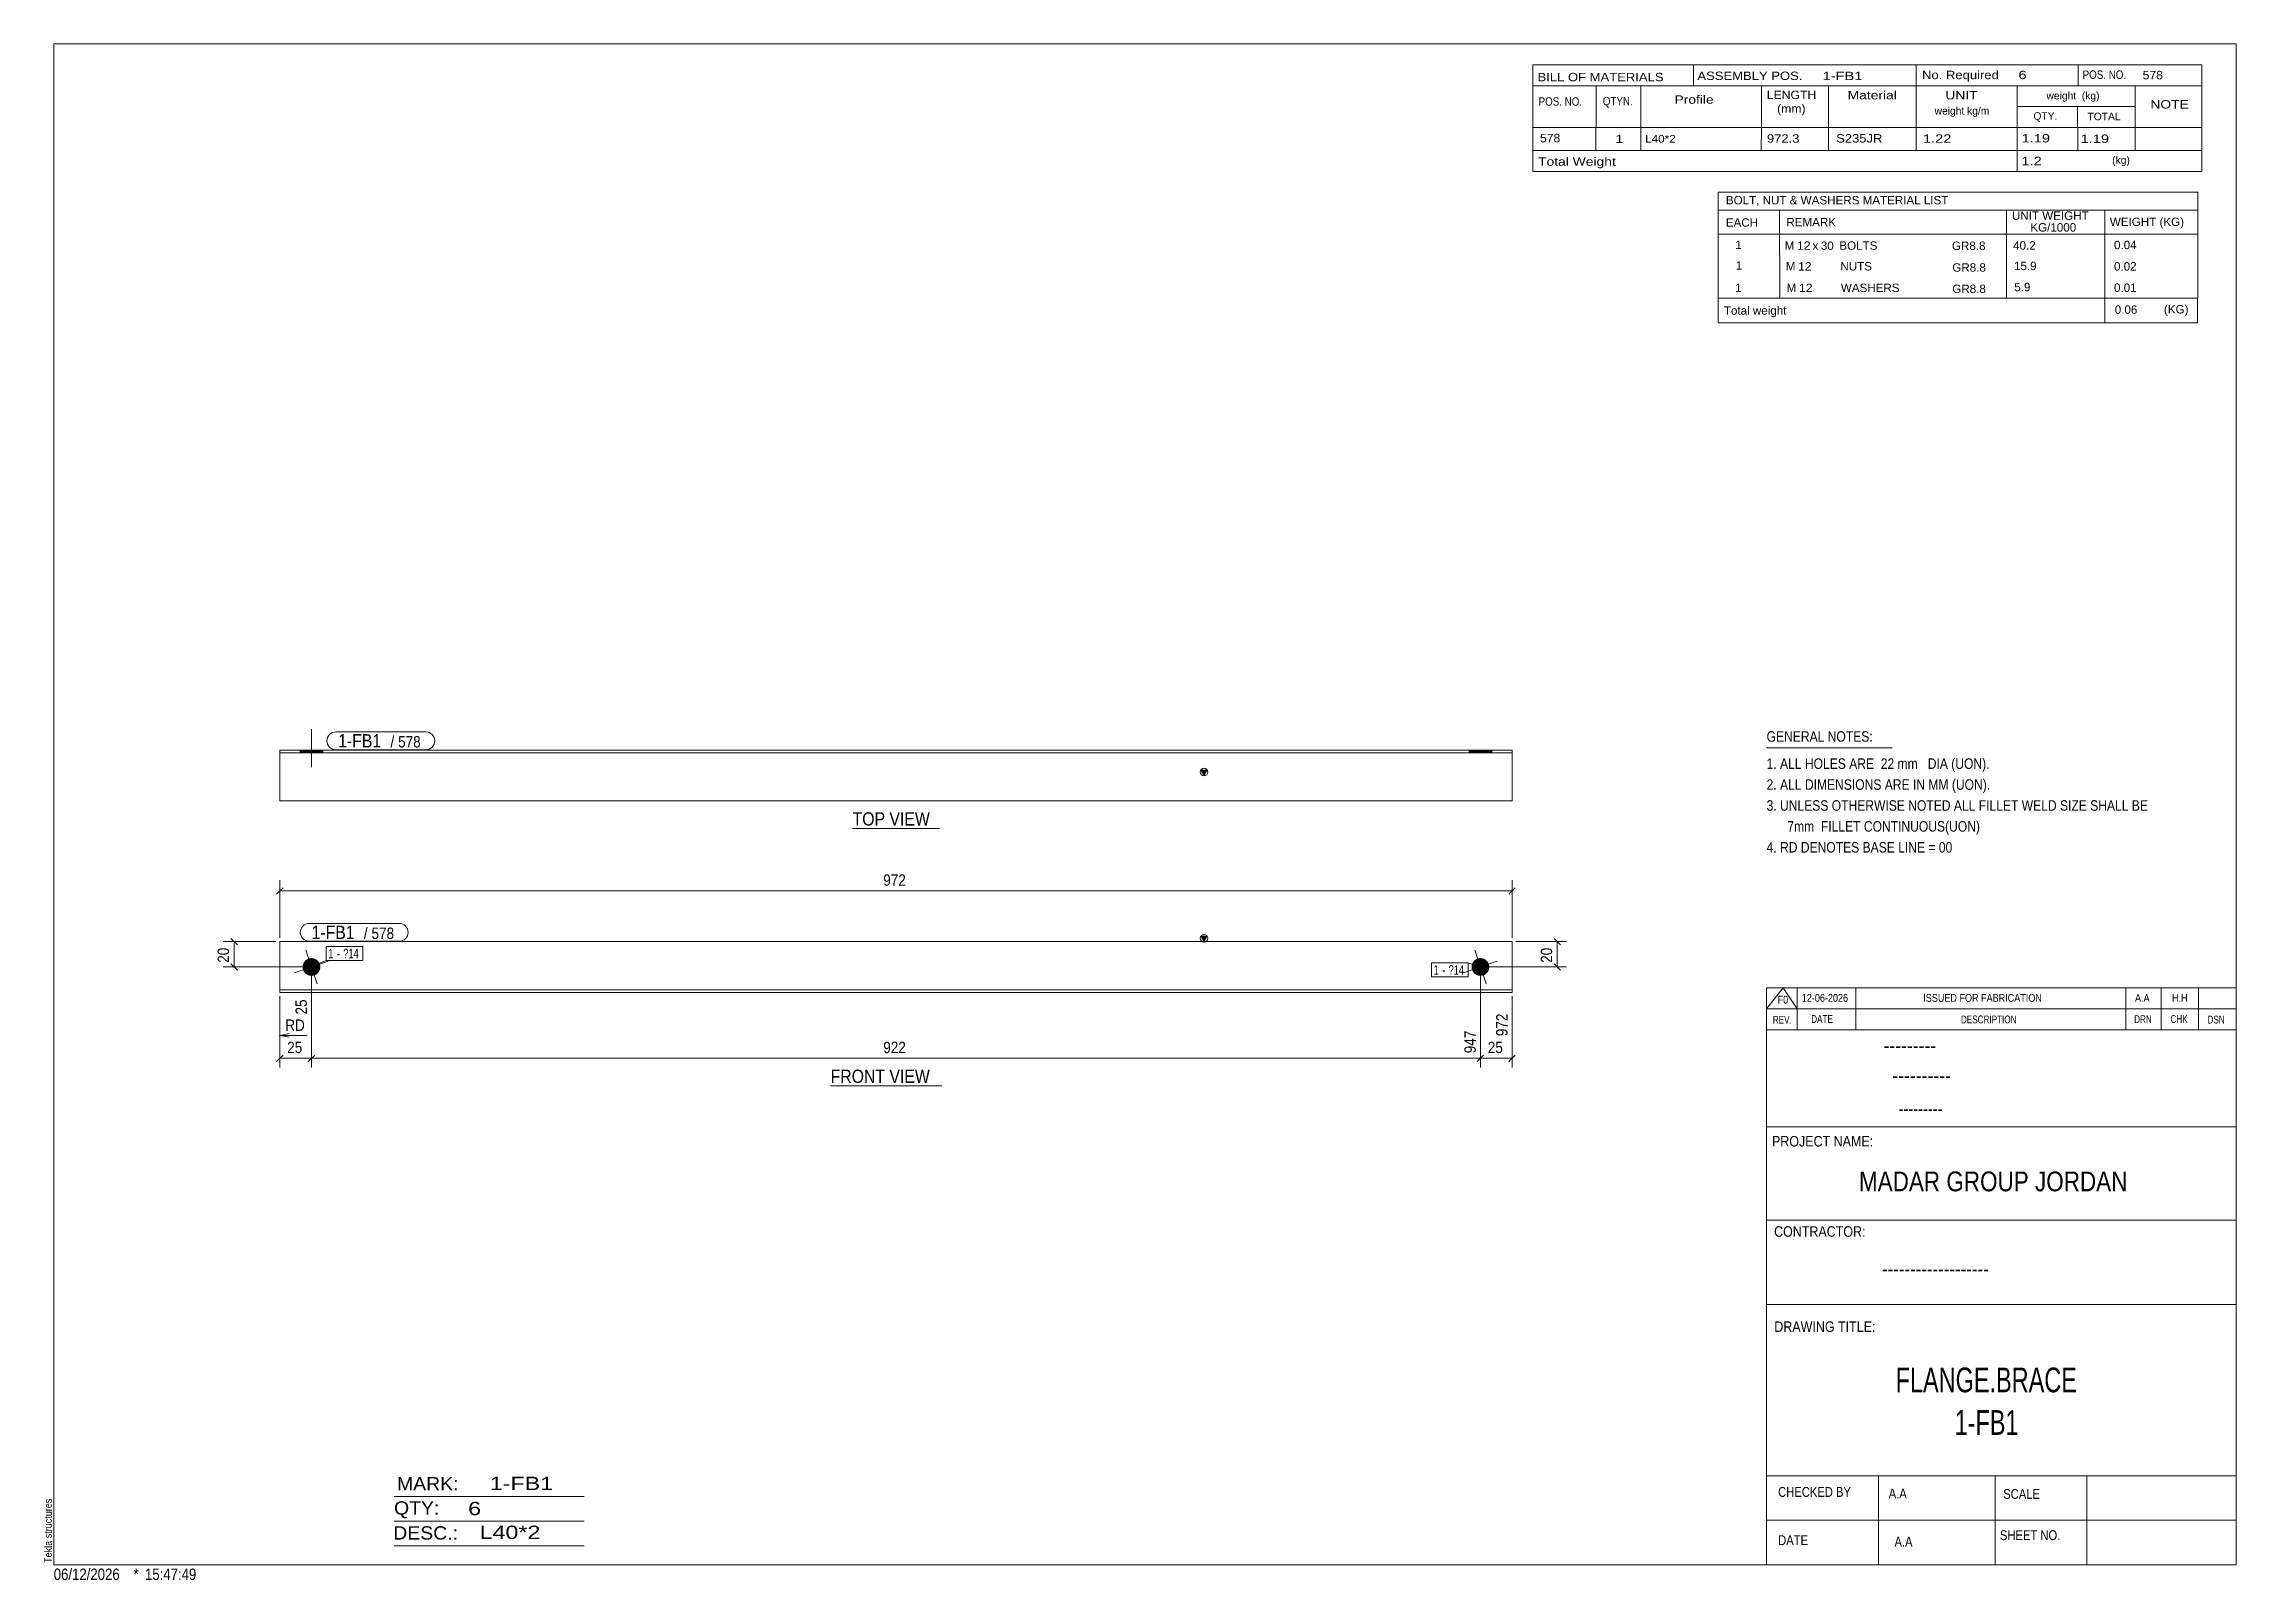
# Model space of a CAD drawing. Header units: millimetres. Extents: x 2 to 579, y 1 to 405.
import ezdxf

# ---------------------------------------------------------------- set-up
doc = ezdxf.new("R2010")
doc.units = ezdxf.units.MM
doc.linetypes.add('XKITLINE00', pattern=[0])
for name, color, linetype, lineweight in [('Bolt', 3, 'Continuous', 0), ('BoltMark', 7, 'Continuous', 0), ('Dimensions', 7, 'Continuous', 0), ('DrawingSheet', 5, 'Continuous', 0), ('OtherObjectType', 7, 'Continuous', 0), ('Part', 2, 'Continuous', 0), ('PartMark', 7, 'Continuous', 0)]:
    doc.layers.add(name, color=color, linetype=linetype, lineweight=lineweight)
doc.styles.add('@ARIAL_UNICODE_MS_BOLD', font='ARIAL.TTF')
doc.styles.add('ARIAL', font='ARIAL.TTF')
doc.styles.add('ARIAL_NARROW', font='ARIALN.TTF')
doc.styles.add('COMIC_SANS_MS_BOLD', font='COMICBD.TTF')
doc.styles.add('SWIS721_EX_BT', font='ARIAL.TTF')
doc.styles.add('SWISSE', font='ARIAL.TTF')

# ---------------------------------------------------------------- blocks, each defined once
blk = doc.blocks.new('*A1')
at = {"layer": 'Bolt'}
blk.add_hatch(color=3, dxfattribs=at).paths.add_polyline_path([(72.09, 164.44), (72.14, 164.46), (72.2, 164.48), (72.25, 164.49), (72.31, 164.5), (72.37, 164.51), (72.42, 164.52), (72.48, 164.53), (72.54, 164.54), (72.59, 164.54), (72.65, 164.55), (72.71, 164.55), (72.77, 164.55), (72.82, 164.55), (72.88, 164.55), (72.94, 164.54), (72.99, 164.54), (73.05, 164.53), (73.11, 164.53), (73.16, 164.52), (73.22, 164.51), (73.28, 164.5), (73.33, 164.48), (73.39, 164.47), (73.44, 164.45), (73.5, 164.44), (73.55, 164.42), (73.61, 164.4), (73.66, 164.38), (73.71, 164.36), (73.77, 164.33), (73.82, 164.31), (73.87, 164.28), (73.92, 164.26), (73.97, 164.23), (74.02, 164.2), (74.07, 164.17), (74.11, 164.13), (74.16, 164.1), (74.2, 164.07), (74.25, 164.03), (74.29, 163.99), (74.34, 163.96), (74.38, 163.92), (74.42, 163.88), (74.46, 163.84), (74.5, 163.8), (74.54, 163.75), (74.58, 163.71), (74.61, 163.67), (74.65, 163.62), (74.68, 163.57), (74.71, 163.53), (74.75, 163.48), (74.78, 163.43), (74.8, 163.38), (74.83, 163.33), (74.86, 163.28), (74.89, 163.23), (74.91, 163.18), (74.93, 163.13), (74.95, 163.07), (74.97, 163.02), (74.99, 162.97), (75.01, 162.91), (75.03, 162.86), (75.04, 162.8), (75.06, 162.75), (75.07, 162.69), (75.08, 162.63), (75.09, 162.58), (75.1, 162.52), (75.1, 162.46), (75.11, 162.41), (75.11, 162.35), (75.12, 162.29), (75.12, 162.23), (75.12, 162.18), (75.11, 162.12), (75.11, 162.06), (75.11, 162.01), (75.1, 161.95), (75.09, 161.89), (75.09, 161.84), (75.08, 161.78), (75.06, 161.72), (75.05, 161.67), (75.04, 161.61), (75.02, 161.56), (75, 161.5), (74.99, 161.45), (74.97, 161.39), (74.95, 161.34), (74.92, 161.29), (74.9, 161.23), (74.88, 161.18), (74.85, 161.13), (74.82, 161.08), (74.79, 161.03), (74.76, 160.98), (74.73, 160.93), (74.7, 160.89), (74.67, 160.84), (74.63, 160.8), (74.6, 160.75), (74.56, 160.71), (74.52, 160.66), (74.49, 160.62), (74.45, 160.58), (74.4, 160.54), (74.36, 160.5), (74.32, 160.46), (74.28, 160.42), (74.23, 160.39), (74.19, 160.35), (74.14, 160.32), (74.09, 160.29), (74.05, 160.25), (74, 160.22), (73.95, 160.2), (73.9, 160.17), (73.85, 160.14), (73.8, 160.11), (73.74, 160.09), (73.69, 160.07), (73.64, 160.05), (73.59, 160.03), (73.53, 160.01), (73.48, 159.99), (73.42, 159.97), (73.37, 159.96), (73.31, 159.94), (73.26, 159.93), (73.2, 159.92), (73.14, 159.91), (73.09, 159.9), (73.03, 159.9), (72.97, 159.89), (72.92, 159.89), (72.86, 159.88), (72.8, 159.88), (72.74, 159.88), (72.69, 159.89), (72.63, 159.89), (72.57, 159.89), (72.52, 159.9), (72.46, 159.91), (72.4, 159.91), (72.35, 159.92), (72.29, 159.94), (72.23, 159.95), (72.18, 159.96), (72.12, 159.98), (72.07, 160), (72.01, 160.01), (71.96, 160.03), (71.91, 160.05), (71.85, 160.08), (71.8, 160.1), (71.75, 160.12), (71.7, 160.15), (71.65, 160.18), (71.6, 160.21), (71.55, 160.24), (71.5, 160.27), (71.45, 160.3), (71.41, 160.33), (71.36, 160.37), (71.32, 160.4), (71.27, 160.44), (71.23, 160.48), (71.19, 160.51), (71.15, 160.55), (71.11, 160.6), (71.07, 160.64), (71.03, 160.68), (70.99, 160.72), (70.95, 160.77), (70.92, 160.81), (70.89, 160.86), (70.85, 160.91), (70.82, 160.95), (70.79, 161), (70.76, 161.05), (70.73, 161.1), (70.71, 161.15), (70.68, 161.2), (70.66, 161.26), (70.63, 161.31), (70.61, 161.36), (70.59, 161.41), (70.57, 161.47), (70.56, 161.52), (70.54, 161.58), (70.52, 161.63), (70.51, 161.69), (70.5, 161.74), (70.49, 161.8), (70.48, 161.86), (70.47, 161.91), (70.46, 161.97), (70.46, 162.03), (70.45, 162.08), (70.45, 162.14), (70.45, 162.2), (70.45, 162.26), (70.45, 162.31), (70.46, 162.37), (70.46, 162.43), (70.47, 162.48), (70.47, 162.54), (70.48, 162.6), (70.49, 162.65), (70.5, 162.71), (70.52, 162.77), (70.53, 162.82), (70.55, 162.88), (70.56, 162.93), (70.58, 162.99), (70.6, 163.04), (70.62, 163.09), (70.64, 163.15), (70.67, 163.2), (70.69, 163.25), (70.72, 163.3), (70.74, 163.35), (70.77, 163.4), (70.8, 163.45), (70.83, 163.5), (70.87, 163.55), (70.9, 163.59), (70.93, 163.64), (70.97, 163.68), (71.01, 163.73), (71.04, 163.77), (71.08, 163.81), (71.12, 163.85), (71.16, 163.89), (71.2, 163.93), (71.25, 163.97), (71.29, 164.01), (71.33, 164.05), (71.38, 164.08), (71.43, 164.11), (71.47, 164.15), (71.52, 164.18), (71.57, 164.21), (71.62, 164.24), (71.67, 164.27), (71.72, 164.29), (71.77, 164.32), (71.82, 164.34), (71.87, 164.37), (71.93, 164.39), (71.98, 164.41), (72.03, 164.43)], flags=17)
at = {"layer": 'Bolt', "color": 3, "linetype": 'XKITLINE00', "lineweight": 0}
for p, q in [((68.36, 160.72), (77.2, 163.71)), ((74.28, 157.8), (71.29, 166.64))]:
    blk.add_line(p, q, dxfattribs=at)
blk = doc.blocks.new('*A2')
at = {"layer": 'Bolt'}
blk.add_hatch(color=3, dxfattribs=at).paths.add_polyline_path([(379.54, 164.44), (379.59, 164.46), (379.65, 164.48), (379.7, 164.49), (379.76, 164.5), (379.81, 164.51), (379.87, 164.52), (379.93, 164.53), (379.98, 164.54), (380.04, 164.54), (380.1, 164.55), (380.16, 164.55), (380.21, 164.55), (380.27, 164.55), (380.33, 164.55), (380.39, 164.54), (380.44, 164.54), (380.5, 164.53), (380.56, 164.53), (380.61, 164.52), (380.67, 164.51), (380.73, 164.5), (380.78, 164.48), (380.84, 164.47), (380.89, 164.45), (380.95, 164.44), (381, 164.42), (381.05, 164.4), (381.11, 164.38), (381.16, 164.36), (381.21, 164.33), (381.26, 164.31), (381.32, 164.28), (381.37, 164.26), (381.42, 164.23), (381.46, 164.2), (381.51, 164.17), (381.56, 164.13), (381.61, 164.1), (381.65, 164.07), (381.7, 164.03), (381.74, 163.99), (381.79, 163.96), (381.83, 163.92), (381.87, 163.88), (381.91, 163.84), (381.95, 163.8), (381.99, 163.75), (382.02, 163.71), (382.06, 163.67), (382.09, 163.62), (382.13, 163.57), (382.16, 163.53), (382.19, 163.48), (382.22, 163.43), (382.25, 163.38), (382.28, 163.33), (382.31, 163.28), (382.33, 163.23), (382.36, 163.18), (382.38, 163.13), (382.4, 163.07), (382.42, 163.02), (382.44, 162.97), (382.46, 162.91), (382.48, 162.86), (382.49, 162.8), (382.5, 162.75), (382.52, 162.69), (382.53, 162.63), (382.54, 162.58), (382.54, 162.52), (382.55, 162.46), (382.56, 162.41), (382.56, 162.35), (382.56, 162.29), (382.56, 162.23), (382.56, 162.18), (382.56, 162.12), (382.56, 162.06), (382.55, 162.01), (382.55, 161.95), (382.54, 161.89), (382.53, 161.84), (382.52, 161.78), (382.51, 161.72), (382.5, 161.67), (382.48, 161.61), (382.47, 161.56), (382.45, 161.5), (382.43, 161.45), (382.41, 161.39), (382.39, 161.34), (382.37, 161.29), (382.35, 161.23), (382.32, 161.18), (382.3, 161.13), (382.27, 161.08), (382.24, 161.03), (382.21, 160.98), (382.18, 160.93), (382.15, 160.89), (382.12, 160.84), (382.08, 160.8), (382.05, 160.75), (382.01, 160.71), (381.97, 160.66), (381.93, 160.62), (381.89, 160.58), (381.85, 160.54), (381.81, 160.5), (381.77, 160.46), (381.72, 160.42), (381.68, 160.39), (381.64, 160.35), (381.59, 160.32), (381.54, 160.29), (381.49, 160.25), (381.45, 160.22), (381.4, 160.2), (381.35, 160.17), (381.3, 160.14), (381.24, 160.11), (381.19, 160.09), (381.14, 160.07), (381.09, 160.05), (381.03, 160.03), (380.98, 160.01), (380.93, 159.99), (380.87, 159.97), (380.82, 159.96), (380.76, 159.94), (380.7, 159.93), (380.65, 159.92), (380.59, 159.91), (380.53, 159.9), (380.48, 159.9), (380.42, 159.89), (380.36, 159.89), (380.31, 159.88), (380.25, 159.88), (380.19, 159.88), (380.13, 159.89), (380.08, 159.89), (380.02, 159.89), (379.96, 159.9), (379.91, 159.91), (379.85, 159.91), (379.79, 159.92), (379.74, 159.94), (379.68, 159.95), (379.63, 159.96), (379.57, 159.98), (379.52, 160), (379.46, 160.01), (379.41, 160.03), (379.35, 160.05), (379.3, 160.08), (379.25, 160.1), (379.2, 160.12), (379.15, 160.15), (379.1, 160.18), (379.05, 160.21), (379, 160.24), (378.95, 160.27), (378.9, 160.3), (378.86, 160.33), (378.81, 160.37), (378.76, 160.4), (378.72, 160.44), (378.68, 160.48), (378.64, 160.51), (378.59, 160.55), (378.55, 160.6), (378.51, 160.64), (378.48, 160.68), (378.44, 160.72), (378.4, 160.77), (378.37, 160.81), (378.33, 160.86), (378.3, 160.91), (378.27, 160.95), (378.24, 161), (378.21, 161.05), (378.18, 161.1), (378.15, 161.15), (378.13, 161.2), (378.11, 161.26), (378.08, 161.31), (378.06, 161.36), (378.04, 161.41), (378.02, 161.47), (378, 161.52), (377.99, 161.58), (377.97, 161.63), (377.96, 161.69), (377.95, 161.74), (377.94, 161.8), (377.93, 161.86), (377.92, 161.91), (377.91, 161.97), (377.91, 162.03), (377.9, 162.08), (377.9, 162.14), (377.9, 162.2), (377.9, 162.26), (377.9, 162.31), (377.9, 162.37), (377.91, 162.43), (377.91, 162.48), (377.92, 162.54), (377.93, 162.6), (377.94, 162.65), (377.95, 162.71), (377.96, 162.77), (377.98, 162.82), (377.99, 162.88), (378.01, 162.93), (378.03, 162.99), (378.05, 163.04), (378.07, 163.09), (378.09, 163.15), (378.11, 163.2), (378.14, 163.25), (378.17, 163.3), (378.19, 163.35), (378.22, 163.4), (378.25, 163.45), (378.28, 163.5), (378.31, 163.55), (378.35, 163.59), (378.38, 163.64), (378.42, 163.68), (378.45, 163.73), (378.49, 163.77), (378.53, 163.81), (378.57, 163.85), (378.61, 163.89), (378.65, 163.93), (378.69, 163.97), (378.74, 164.01), (378.78, 164.05), (378.83, 164.08), (378.87, 164.11), (378.92, 164.15), (378.97, 164.18), (379.02, 164.21), (379.07, 164.24), (379.12, 164.27), (379.17, 164.29), (379.22, 164.32), (379.27, 164.34), (379.32, 164.37), (379.38, 164.39), (379.43, 164.41), (379.48, 164.43)], flags=17)
at = {"layer": 'Bolt', "color": 3, "linetype": 'XKITLINE00', "lineweight": 0}
for p, q in [((375.81, 160.72), (384.65, 163.71)), ((381.73, 157.8), (378.73, 166.64))]:
    blk.add_line(p, q, dxfattribs=at)
blk = doc.blocks.new('*A3')
at = {"layer": 'Part'}
blk.add_hatch(color=2, dxfattribs=at).paths.add_polyline_path([(306.74, 170.28), (308.34, 170.28), (307.54, 168.88)], flags=17)
at = {"layer": 'Part', "color": 2, "linetype": 'XKITLINE00', "lineweight": 0}
for p, q in [((64.45, 168.88), (64.45, 155.55)), ((64.45, 168.88), (388.56, 168.88)), ((307.54, 168.88), (306.74, 170.28)), ((306.74, 170.28), (308.34, 170.28)), ((308.34, 170.28), (307.54, 168.88)), ((388.56, 155.55), (388.56, 168.88)), ((388.56, 156.22), (64.45, 156.22)), ((64.45, 155.55), (388.56, 155.55))]:
    blk.add_line(p, q, dxfattribs=at)
blk.add_circle((307.54, 169.78), 1, dxfattribs=at)
blk = doc.blocks.new('*A4')
at = {"layer": 'Bolt'}
blk.add_hatch(color=3, dxfattribs=at).paths.add_polyline_path([(69.82, 218.58), (69.82, 219.25), (75.74, 219.25), (75.74, 218.58)], flags=17)
at = {"layer": 'Bolt', "color": 3, "linetype": 'XKITLINE00', "lineweight": 0}
for p, q in [((69.82, 218.58), (69.82, 219.25)), ((72.78, 214.75), (72.78, 224.75)), ((75.74, 218.58), (75.74, 219.25))]:
    blk.add_line(p, q, dxfattribs=at)
blk = doc.blocks.new('*A5')
at = {"layer": 'Bolt'}
blk.add_hatch(color=3, dxfattribs=at).paths.add_polyline_path([(377.27, 218.58), (377.27, 219.25), (383.19, 219.25), (383.19, 218.58)], flags=17)
at = {"layer": 'Bolt', "color": 3, "linetype": 'XKITLINE00', "lineweight": 0}
for p, q in [((377.27, 218.58), (377.27, 219.25)), ((380.23, 218.58), (380.23, 219.25)), ((383.19, 218.58), (383.19, 219.25))]:
    blk.add_line(p, q, dxfattribs=at)
blk = doc.blocks.new('*A6')
at = {"layer": 'Part'}
blk.add_hatch(color=2, dxfattribs=at).paths.add_polyline_path([(306.74, 213.98), (308.34, 213.98), (307.54, 212.58)], flags=17)
at = {"layer": 'Part', "color": 2, "linetype": 'XKITLINE00', "lineweight": 0}
for p, q in [((64.45, 218.58), (64.45, 219.25)), ((64.45, 219.25), (388.56, 219.25)), ((388.56, 219.25), (388.56, 218.58)), ((388.56, 218.58), (64.45, 218.58)), ((64.45, 205.92), (64.45, 218.58)), ((307.54, 212.58), (306.74, 213.98)), ((306.74, 213.98), (308.34, 213.98)), ((308.34, 213.98), (307.54, 212.58)), ((388.56, 205.92), (388.56, 218.58)), ((64.45, 205.92), (388.56, 205.92))]:
    blk.add_line(p, q, dxfattribs=at)
blk.add_circle((307.54, 213.48), 1, dxfattribs=at)
blk = doc.blocks.new('*A7')
at = {"layer": 'DrawingSheet', "color": 5, "linetype": 'XKITLINE00', "lineweight": 0}
for p, q in [((579, 405), (5, 405)), ((5, 405), (5, 5)), ((579, 5), (579, 405)), ((5, 5), (579, 5))]:
    blk.add_line(p, q, dxfattribs=at)
at = {"layer": 'DrawingSheet', "color": 5, "style": 'ARIAL', "width": 0.85}
blk.add_text('Tekla structures', height=2, rotation=90, dxfattribs=at).set_placement((4.5, 5.5))
blk = doc.blocks.new('*A8')
at = {"layer": 'OtherObjectType', "color": 7, "linetype": 'XKITLINE00', "lineweight": 0}
for p, q in [((442.76, 365.95), (442.75, 354.95)), ((442.76, 365.95), (568.88, 365.95)), ((568.88, 365.95), (568.88, 354.95)), ((442.75, 361.3), (568.88, 361.3)), ((458.87, 361.31), (458.87, 354.95)), ((518.57, 361.31), (518.57, 354.95)), ((544.47, 361.29), (544.47, 354.95)), ((442.76, 354.92), (442.76, 349.42)), ((442.77, 354.95), (568.88, 354.95)), ((458.92, 354.95), (458.92, 349.33)), ((518.57, 354.95), (518.57, 349.33)), ((544.5, 354.95), (544.5, 349.45)), ((568.88, 354.95), (568.88, 349.45)), ((442.79, 349.33), (442.79, 343.72)), ((458.95, 349.33), (458.95, 343.71)), ((518.57, 349.33), (518.57, 343.71)), ((544.5, 349.33), (544.5, 343.83)), ((568.88, 349.33), (568.88, 343.83)), ((442.79, 343.7), (442.79, 338.13)), ((458.95, 343.71), (458.95, 338.09)), ((518.57, 343.71), (518.57, 338.09)), ((544.5, 343.71), (544.5, 338.1)), ((568.88, 343.71), (568.88, 338.1)), ((568.88, 338.1), (442.75, 338.13)), ((442.78, 338.09), (442.78, 331.69)), ((442.85, 338.09), (568.87, 338.09)), ((544.5, 338.06), (544.5, 331.64)), ((568.87, 338.06), (568.87, 331.65)), ((442.77, 331.65), (568.87, 331.65))]:
    blk.add_line(p, q, dxfattribs=at)
at = {"layer": 'OtherObjectType', "color": 7, "style": 'ARIAL_NARROW'}
for s, width, p in [('BOLT, NUT & WASHERS MATERIAL LIST', 1.211571, (444.79, 362.79)), ('EACH', 1.211571, (444.78, 356.92)), ('REMARK', 1.211571, (460.7, 357.01)), ('UNIT WEIGHT', 1.211571, (520.03, 358.72)), (' KG/1000', 1.211571, (524.02, 355.63)), ('WEIGHT (KG)', 1.211571, (545.78, 357.1)), ('1', 1.211571, (447.26, 351.05)), ('M', 1.211571, (460.26, 350.85)), ('12', 1.275, (463.5, 350.83)), ('x', 1.211571, (467.58, 350.83)), ('30', 1.211571, (469.76, 350.82)), ('BOLTS', 1.211571, (474.63, 350.84)), ('GR8.8', 1.211571, (504.25, 350.79)), ('40.2', 1.211571, (520.34, 350.88)), ('0.04', 1.211571, (546.87, 351.01)), ('1', 1.211571, (447.4, 345.61)), ('M', 1.211571, (460.54, 345.41)), ('12', 1.275, (463.78, 345.39)), ('NUTS', 1.211571, (474.91, 345.41)), ('GR8.8', 1.211571, (504.35, 345.09)), ('15.9', 1.211571, (520.56, 345.5)), ('0.02', 1.211571, (546.87, 345.39)), ('1', 1.211571, (447.24, 339.74)), ('M', 1.211571, (460.76, 339.74)), ('12', 1.275, (464, 339.72)), ('WASHERS', 1.211571, (475.04, 339.73)), ('GR8.8', 1.211571, (504.35, 339.47)), ('5.9', 1.211571, (520.64, 339.94)), ('0.01', 1.211571, (546.87, 339.78)), ('Total weight', 1.211571, (444.26, 333.77)), ('0.06', 1.211571, (547.07, 334)), ('(KG)', 1.211571, (560.02, 334.1))]:
    blk.add_text(s, height=2.2, dxfattribs=dict(at, width=width)).set_placement(p)
blk = doc.blocks.new('*A9')
at = {"layer": 'OtherObjectType', "color": 7, "linetype": 'XKITLINE00', "lineweight": 0}
blk.add_line((455.5, 219.82), (488.5, 219.82), dxfattribs=at)
at = {"layer": 'OtherObjectType', "color": 7, "style": 'ARIAL_NARROW', "width": 1.008832}
for s, p in [('GENERAL NOTES:', (455.5, 221.47)), ('1. ALL HOLES ARE  22 mm   DIA (UON).', (455.5, 214.32)), ('2. ALL DIMENSIONS ARE IN MM (UON).', (455.5, 208.82)), ('3. UNLESS OTHERWISE NOTED ALL FILLET WELD SIZE SHALL BE', (455.5, 203.32)), ('7mm  FILLET CONTINUOUS(UON)', (460.95, 197.82)), ('4. RD DENOTES BASE LINE = 00', (455.5, 192.32))]:
    blk.add_text(s, height=2.75, dxfattribs=at).set_placement(p)
blk = doc.blocks.new('*A10')
at = {"layer": 'OtherObjectType', "color": 7, "linetype": 'XKITLINE00', "lineweight": 0}
for p, q in [((455.5, 156.76), (579, 156.76)), ((455.5, 151.21), (459.82, 156.76)), ((455.5, 151.21), (455.5, 156.76)), ((459.82, 156.76), (463.53, 151.21)), ((463.53, 151.21), (463.53, 156.76)), ((478.97, 151.21), (478.97, 156.76)), ((549.98, 151.21), (549.98, 156.76)), ((559.24, 151.21), (559.24, 156.76)), ((569.12, 151.21), (569.12, 156.76)), ((579, 151.21), (579, 156.76)), ((455.5, 151.21), (579, 151.21)), ((455.5, 145.65), (455.5, 151.21)), ((459.21, 151.21), (579, 151.21)), ((463.53, 145.65), (463.53, 151.21)), ((478.97, 145.65), (478.97, 151.21)), ((549.98, 145.65), (549.98, 151.21)), ((559.24, 145.65), (559.24, 151.21)), ((569.12, 145.65), (569.12, 151.21)), ((579, 145.65), (579, 151.21))]:
    blk.add_line(p, q, dxfattribs=at)
at = {"layer": 'OtherObjectType', "color": 7, "style": 'ARIAL_NARROW'}
for s, height, width, p in [('F0', 2.058, 1.008832, (458.4, 152.59)), ('12-06-2026', 2.058, 1.008832, (464.76, 153.06)), ('ISSUED FOR FABRICATION', 2.0583, 1.008832, (496.71, 153.06)), ('A.A', 2.058, 1.008832, (552.4, 153.06)), ('H.H', 2.058, 1.008832, (562.13, 153.06)), ('REV.', 2.058, 0.907949, (457.13, 147.31)), ('DATE', 2.058, 0.907949, (467.23, 147.5)), ('DESCRIPTION', 2.0583, 0.907949, (506.61, 147.39)), ('DRN', 2.058, 0.907949, (552.17, 147.47)), ('CHK', 2.058, 0.907949, (561.72, 147.5)), ('DSN', 2.058, 0.907949, (571.47, 147.35))]:
    blk.add_text(s, height=height, dxfattribs=dict(at, width=width)).set_placement(p)
blk = doc.blocks.new('*A11')
at = {"layer": 'OtherObjectType', "color": 6, "linetype": 'XKITLINE00', "lineweight": 0}
for p, q in [((94.5, 23), (144.5, 23)), ((94.5, 16.5), (144.5, 16.5)), ((94.5, 10), (144.5, 10))]:
    blk.add_line(p, q, dxfattribs=at)
at = {"layer": 'OtherObjectType', "color": 6, "style": 'ARIAL_NARROW'}
for s, width, p in [('MARK:', 1.275, (95.27, 24.58)), ('1-FB1', 1.525501, (119.69, 24.65)), ('QTY:', 1.275, (94.5, 18.19)), ('6', 1.525501, (113.99, 18.05)), ('DESC.:', 1.275, (94.29, 11.63)), ('L40*2', 1.525501, (117, 11.79))]:
    blk.add_text(s, height=3.5, dxfattribs=dict(at, width=width)).set_placement(p)
blk = doc.blocks.new('*A12')
at = {"layer": 'OtherObjectType', "color": 2, "linetype": 'XKITLINE00', "lineweight": 0}
for p, q in [((455.5, 145.65), (579, 145.65)), ((455.5, 5), (455.5, 145.64)), ((578.98, 145.64), (579, 5)), ((579, 120.14), (455.5, 120.14)), ((455.5, 95.63), (579, 95.63)), ((579, 73.49), (455.5, 73.49)), ((579, 28.4), (455.5, 28.4)), ((484.94, 28.4), (484.94, 5)), ((515.62, 5), (515.62, 28.4)), ((539.75, 5), (539.75, 28.4)), ((579, 16.7), (455.5, 16.7)), ((579, 5), (455.5, 5))]:
    blk.add_line(p, q, dxfattribs=at)
at = {"layer": 'OtherObjectType', "color": 4, "style": '@ARIAL_UNICODE_MS_BOLD', "width": 0.85}
blk.add_text('---------', height=3.9, dxfattribs=at).set_placement((486.23, 139.59))
at = {"layer": 'OtherObjectType', "color": 7, "style": 'ARIAL', "width": 0.85}
for s, height, p in [('----------', 3.9, (488.56, 131.77)), ('---------', 3.25, (490.21, 123.31))]:
    blk.add_text(s, height=height, dxfattribs=at).set_placement(p)
at = {"layer": 'OtherObjectType', "color": 3, "width": 0.85}
for s, style, p in [('PROJECT NAME:', 'SWIS721_EX_BT', (456.92, 115.01)), ('CONTRACTOR:', 'SWISSE', (457.47, 91.27)), ('DRAWING TITLE:', 'SWIS721_EX_BT', (457.53, 66.24))]:
    blk.add_text(s, height=2.7618, dxfattribs=dict(at, style=style)).set_placement(p)
at = {"layer": 'OtherObjectType', "color": 7, "width": 0.85}
for s, height, p in [('MADAR GROUP JORDAN', 5.2, (479.79, 103.23)), ('CHECKED BY', 2.592, (458.53, 22.86)), ('A.A', 2.592, (487.61, 22.45)), ('SCALE', 2.592, (517.74, 22.33)), ('DATE', 2.592, (458.54, 10.16)), ('A.A', 2.592, (489.14, 9.76)), ('SHEET NO.', 2.592, (516.87, 11.49))]:
    blk.add_text(s, height=height, dxfattribs=at).set_placement(p)
at = {"layer": 'OtherObjectType', "color": 1}
for s, height, style, width, p in [('-------------------', 3.9, 'COMIC_SANS_MS_BOLD', 0.85, (485.87, 80.86)), ('FLANGE.BRACE', 6.5, 'ARIAL', 0.68, (489.43, 50.37)), ('1-FB1', 6.5, 'ARIAL', 0.68, (504.95, 39.17))]:
    blk.add_text(s, height=height, dxfattribs=dict(at, style=style, width=width)).set_placement(p)
blk = doc.blocks.new('*A13')
at = {"layer": 'OtherObjectType', "color": 7, "linetype": 'XKITLINE00', "lineweight": 0}
for p, q in [((393.98, 399.5), (569.98, 399.5)), ((393.98, 399.5), (393.98, 388.5)), ((436.26, 399.42), (436.26, 393.87)), ((494.85, 394), (494.85, 399.5)), ((537.43, 393.96), (537.43, 399.42)), ((569.98, 394), (569.98, 399.5)), ((393.98, 394), (569.98, 394)), ((410.64, 394), (410.64, 383)), ((422.4, 393.98), (422.4, 383.03)), ((454.12, 393.99), (454.13, 383)), ((471.78, 393.98), (471.78, 383)), ((494.85, 393.98), (494.85, 383)), ((521.43, 394), (521.43, 383)), ((552.42, 394), (552.42, 383)), ((569.98, 394), (569.98, 388.5)), ((393.98, 388.5), (393.98, 383)), ((521.45, 388.52), (552.45, 388.52)), ((537.28, 388.52), (537.28, 383)), ((569.98, 388.5), (569.98, 383)), ((393.98, 383), (569.98, 383)), ((393.98, 383), (393.98, 376.95)), ((410.63, 383), (410.63, 376.95)), ((422.44, 382.99), (422.44, 376.95)), ((454.12, 383), (454.11, 376.95)), ((471.79, 383), (471.79, 376.95)), ((494.87, 383), (494.87, 376.95)), ((521.44, 383), (521.44, 376.95)), ((537.33, 382.95), (537.33, 376.95)), ((552.43, 383), (552.43, 376.95)), ((569.98, 383), (569.98, 376.95)), ((393.98, 376.95), (569.98, 376.95)), ((393.98, 376.95), (393.98, 371.45)), ((521.44, 376.95), (521.44, 371.45)), ((569.98, 376.95), (569.98, 371.45)), ((393.98, 371.45), (569.98, 371.45))]:
    blk.add_line(p, q, dxfattribs=at)
at = {"layer": 'OtherObjectType', "color": 7, "style": 'ARIAL_NARROW'}
for s, height, width, p in [('No. Required', 2.2, 1.36, (496.39, 395.72)), ('6', 2.2, 1.525501, (521.75, 395.72)), ('POS. NO.', 2.2, 1.02, (538.63, 395.79)), ('578', 2.2, 1.270501, (554.4, 395.69)), ('BILL OF MATERIALS', 2.2, 1.36, (395.25, 395.16)), ('ASSEMBLY POS.', 2.2, 1.36, (437.3, 395.5)), ('LENGTH', 2.2, 1.275, (455.54, 390.49)), ('1-FB1', 2.2, 1.525501, (470.23, 395.46)), ('Material', 2.2, 1.445, (476.81, 390.41)), ('UNIT', 2.2, 1.445, (502.52, 390.4)), ('weight  (kg)', 1.98, 1.19, (529.11, 390.39)), ('POS. NO.', 2.2, 1.02, (395.53, 388.74)), ('QTYN.', 2.2, 1.02, (412.42, 388.84)), ('Profile', 2.2, 1.445, (431.26, 389.25)), ('(mm)', 2.2, 1.275, (458.26, 386.86)), ('weight kg/m', 1.98, 1.19, (499.69, 386.4)), ('QTY.', 1.98, 1.19, (525.68, 385.03)), ('TOTAL', 1.98, 1.19, (539.9, 384.91)), ('NOTE', 2.2, 1.445, (556.44, 387.99)), ('578', 2.2, 1.270501, (395.89, 379.12)), ('1', 2.2, 1.525501, (415.71, 378.91)), ('L40*2', 1.98, 1.355501, (423.56, 379.04)), ('972.3', 2.2, 1.355501, (455.59, 379.01)), ('S235JR', 2.2, 1.355501, (473.81, 379.05)), ('1.22', 2.2, 1.525501, (496.62, 378.99)), ('1.19', 2.2, 1.525501, (522.57, 379.07)), ('1.19', 2.2, 1.525501, (538.08, 378.94)), ('Total Weight', 2.2, 1.445, (395.4, 372.94)), ('1.2', 2.2, 1.525501, (522.52, 373.09)), ('(kg)', 1.98, 1.19, (546.4, 373.46))]:
    blk.add_text(s, height=height, dxfattribs=dict(at, width=width)).set_placement(p)
blk = doc.blocks.new('*A14')
at = {"layer": 'OtherObjectType', "color": 7, "style": 'ARIAL_NARROW', "width": 1.008832}
for s, p in [('06/12/2026', (4.99, 1)), ('*', (26, 1)), ('15:47:49', (29, 1))]:
    blk.add_text(s, height=3, dxfattribs=at).set_placement(p)
blk = doc.blocks.new('*A15')
at = {"layer": 'Dimensions', "color": 7, "linetype": 'XKITLINE00', "lineweight": 0}
for p, q in [((63.45, 168.88), (49.6, 168.88)), ((51.6, 169.73), (53.3, 168.03)), ((52.45, 162.22), (52.45, 168.88)), ((71.78, 162.22), (49.6, 162.22)), ((51.6, 163.07), (53.3, 161.37))]:
    blk.add_line(p, q, dxfattribs=at)
at = {"layer": 'Dimensions', "color": 3}
for p in [(52.45, 168.88), (52.45, 162.22)]:
    blk.add_point(p, dxfattribs=at)
at = {"layer": 'Dimensions', "color": 3, "style": 'ARIAL', "width": 0.85}
blk.add_text('20', height=3, rotation=90.00021, dxfattribs=at).set_placement((51.1, 163.32))
blk = doc.blocks.new('*A16')
at = {"layer": 'Dimensions', "color": 7, "linetype": 'XKITLINE00', "lineweight": 0}
for p, q in [((389.56, 168.88), (402.85, 168.88)), ((399.6, 169.73), (401.3, 168.03)), ((400.45, 162.22), (400.45, 168.88)), ((381.23, 162.22), (402.85, 162.22)), ((399.6, 163.07), (401.3, 161.37))]:
    blk.add_line(p, q, dxfattribs=at)
at = {"layer": 'Dimensions', "color": 3}
for p in [(400.45, 168.88), (400.45, 162.22)]:
    blk.add_point(p, dxfattribs=at)
at = {"layer": 'Dimensions', "color": 3, "style": 'ARIAL', "width": 0.85}
blk.add_text('20', height=3, rotation=90.00021, dxfattribs=at).set_placement((399.1, 163.32))
blk = doc.blocks.new('*A17')
at = {"layer": 'Dimensions', "color": 7, "linetype": 'XKITLINE00', "lineweight": 0}
for p, q in [((64.45, 169.88), (64.45, 185.07)), ((388.56, 169.88), (388.56, 185.07)), ((65.3, 183.07), (63.6, 181.37)), ((64.45, 182.22), (388.56, 182.22)), ((389.41, 183.07), (387.72, 181.37))]:
    blk.add_line(p, q, dxfattribs=at)
at = {"layer": 'Dimensions', "color": 3}
for p in [(64.45, 182.22), (388.56, 182.22)]:
    blk.add_point(p, dxfattribs=at)
at = {"layer": 'Dimensions', "color": 3, "style": 'ARIAL', "width": 0.85}
blk.add_text('972', height=3, dxfattribs=at).set_placement((223.17, 183.57))
blk = doc.blocks.new('*A18')
at = {"layer": 'Dimensions', "color": 7, "linetype": 'XKITLINE00', "lineweight": 0}
for p, q in [((72.78, 161.22), (72.78, 135.82)), ((64.45, 154.55), (64.45, 135.82)), ((64.45, 154.55), (64.45, 141.82)), ((66.95, 144.72), (64.45, 144.22)), ((66.95, 143.72), (64.45, 144.22)), ((71.67, 144.22), (64.45, 144.22)), ((65.3, 139.07), (63.6, 137.37)), ((73.63, 139.07), (71.93, 137.37)), ((64.45, 138.22), (72.78, 138.22))]:
    blk.add_line(p, q, dxfattribs=at)
at = {"layer": 'Dimensions', "color": 7}
blk.add_point((64.45, 144.22), dxfattribs=at)
at = {"layer": 'Dimensions', "color": 3}
for p in [(64.45, 138.22), (72.78, 138.22)]:
    blk.add_point(p, dxfattribs=at)
at = {"layer": 'Dimensions', "color": 3, "style": 'ARIAL', "width": 0.85}
blk.add_text('25', height=3, rotation=90.00021, dxfattribs=at).set_placement((71.58, 149.72))
for s, p in [('RD', (65.89, 145.42)), ('25', (66.39, 139.57))]:
    blk.add_text(s, height=3, dxfattribs=at).set_placement(p)
blk = doc.blocks.new('*A19')
at = {"layer": 'Dimensions', "color": 7, "linetype": 'XKITLINE00', "lineweight": 0}
for p, q in [((72.78, 161.22), (72.78, 135.82)), ((380.23, 161.22), (380.23, 135.82)), ((73.63, 139.07), (71.93, 137.37)), ((381.08, 139.07), (379.38, 137.37)), ((72.78, 138.22), (380.23, 138.22))]:
    blk.add_line(p, q, dxfattribs=at)
at = {"layer": 'Dimensions', "color": 3}
for p in [(72.78, 138.22), (380.23, 138.22)]:
    blk.add_point(p, dxfattribs=at)
at = {"layer": 'Dimensions', "color": 3, "style": 'ARIAL', "width": 0.85}
blk.add_text('947', height=3, rotation=90.00021, dxfattribs=at).set_placement((379.03, 139.52))
blk.add_text('922', height=3, dxfattribs=at).set_placement((223.17, 139.57))
blk = doc.blocks.new('*A20')
at = {"layer": 'Dimensions', "color": 7, "linetype": 'XKITLINE00', "lineweight": 0}
for p, q in [((380.23, 161.22), (380.23, 135.82)), ((388.56, 154.55), (388.56, 135.82)), ((381.08, 139.07), (379.38, 137.37)), ((389.41, 139.07), (387.72, 137.37)), ((380.23, 138.22), (388.56, 138.22))]:
    blk.add_line(p, q, dxfattribs=at)
at = {"layer": 'Dimensions', "color": 3}
for p in [(380.23, 138.22), (388.56, 138.22)]:
    blk.add_point(p, dxfattribs=at)
at = {"layer": 'Dimensions', "color": 3, "style": 'ARIAL', "width": 0.85}
blk.add_text('972', height=3, rotation=90.00021, dxfattribs=at).set_placement((387.36, 144.02))
blk.add_text('25', height=3, dxfattribs=at).set_placement((382.17, 139.57))
blk = doc.blocks.new('*A21')
at = {"layer": 'BoltMark', "color": 7, "linetype": 'XKITLINE00', "lineweight": 0}
for p, q in [((367.34, 163.29), (377.03, 163.29)), ((367.34, 159.59), (367.34, 163.29)), ((377.03, 159.59), (377.03, 163.29)), ((380.23, 162.22), (377.03, 163.29)), ((367.34, 159.59), (377.03, 159.59))]:
    blk.add_line(p, q, dxfattribs=at)
at = {"layer": 'BoltMark', "color": 3, "style": 'ARIAL_NARROW', "width": 0.85}
for s, p in [('1', (367.94, 160.19)), ('?14', (371.87, 160.19)), ('-', (370.21, 160.19))]:
    blk.add_text(s, height=2.5, dxfattribs=at).set_placement(p)
blk = doc.blocks.new('*A22')
at = {"layer": 'BoltMark', "color": 7, "linetype": 'XKITLINE00', "lineweight": 0}
for p, q in [((76.62, 167.6), (86.31, 167.6)), ((76.62, 163.9), (76.62, 167.6)), ((86.31, 163.9), (86.31, 167.6)), ((72.78, 162.22), (76.62, 163.9)), ((76.62, 163.9), (86.31, 163.9))]:
    blk.add_line(p, q, dxfattribs=at)
at = {"layer": 'BoltMark', "color": 3, "style": 'ARIAL_NARROW', "width": 0.85}
for s, p in [('1', (77.22, 164.5)), ('-', (79.49, 164.5)), ('?14', (81.15, 164.5))]:
    blk.add_text(s, height=2.5, dxfattribs=at).set_placement(p)
blk = doc.blocks.new('*A23')
at = {"layer": 'PartMark', "color": 7, "linetype": 'XKITLINE00', "lineweight": 0}
for p, q in [((72.2, 173.68), (95.85, 173.68)), ((72.2, 168.98), (95.85, 168.98))]:
    blk.add_line(p, q, dxfattribs=at)
for centre, start, end in [((72.2, 171.33), 90, 270), ((95.85, 171.33), 270, 90)]:
    blk.add_arc(centre, 2.35, start, end, dxfattribs=at)
at = {"layer": 'PartMark', "color": 1, "style": 'ARIAL', "width": 0.85}
blk.add_text('1-FB1', height=3.5, dxfattribs=at).set_placement((72.8, 169.58))
at = {"layer": 'PartMark', "color": 3, "style": 'ARIAL', "width": 0.85}
for s, p in [('/', (86.56, 169.58)), ('578', (88.57, 169.58))]:
    blk.add_text(s, height=3, dxfattribs=at).set_placement(p)
blk = doc.blocks.new('*A24')
at = {"layer": 'OtherObjectType', "color": 7, "linetype": 'XKITLINE00', "lineweight": 0}
blk.add_line((209.33, 130.97), (238.62, 130.97), dxfattribs=at)
at = {"layer": 'OtherObjectType', "color": 7, "style": 'ARIAL', "width": 0.85}
blk.add_text('FRONT VIEW', height=3.5, dxfattribs=at).set_placement((209.33, 131.72))
blk = doc.blocks.new('*A25')
at = {"layer": 'PartMark', "color": 7, "linetype": 'XKITLINE00', "lineweight": 0}
for p, q in [((79.2, 224.05), (102.85, 224.05)), ((79.2, 219.35), (102.85, 219.35))]:
    blk.add_line(p, q, dxfattribs=at)
for centre, start, end in [((79.2, 221.7), 90, 270), ((102.85, 221.7), 270, 90)]:
    blk.add_arc(centre, 2.35, start, end, dxfattribs=at)
at = {"layer": 'PartMark', "color": 1, "style": 'ARIAL', "width": 0.85}
blk.add_text('1-FB1', height=3.5, dxfattribs=at).set_placement((79.8, 219.95))
at = {"layer": 'PartMark', "color": 3, "style": 'ARIAL', "width": 0.85}
for s, p in [('/', (93.56, 219.95)), ('578', (95.57, 219.95))]:
    blk.add_text(s, height=3, dxfattribs=at).set_placement(p)
blk = doc.blocks.new('*A26')
at = {"layer": 'OtherObjectType', "color": 7, "linetype": 'XKITLINE00', "lineweight": 0}
blk.add_line((215.1, 198.67), (237.92, 198.67), dxfattribs=at)
at = {"layer": 'OtherObjectType', "color": 7, "style": 'ARIAL', "width": 0.85}
blk.add_text('TOP VIEW', height=3.5, dxfattribs=at).set_placement((215.1, 199.42))

msp = doc.modelspace()

# ---------------------------------------------------------------- block references
at = {"lineweight": 0}
for name in ['*A7', '*A13', '*A8', '*A4', '*A25', '*A5', '*A9', '*A26', '*A17', '*A23', '*A15', '*A22', '*A16', '*A1', '*A21', '*A2', '*A18', '*A19', '*A20', '*A10', '*A12', '*A24', '*A11', '*A14']:
    msp.add_blockref(name, (0, 0), dxfattribs=at)
at = {"layer": 'Part', "lineweight": 0}
for name in ['*A6', '*A3']:
    msp.add_blockref(name, (0, 0), dxfattribs=at)

doc.saveas('drawing.dxf')
